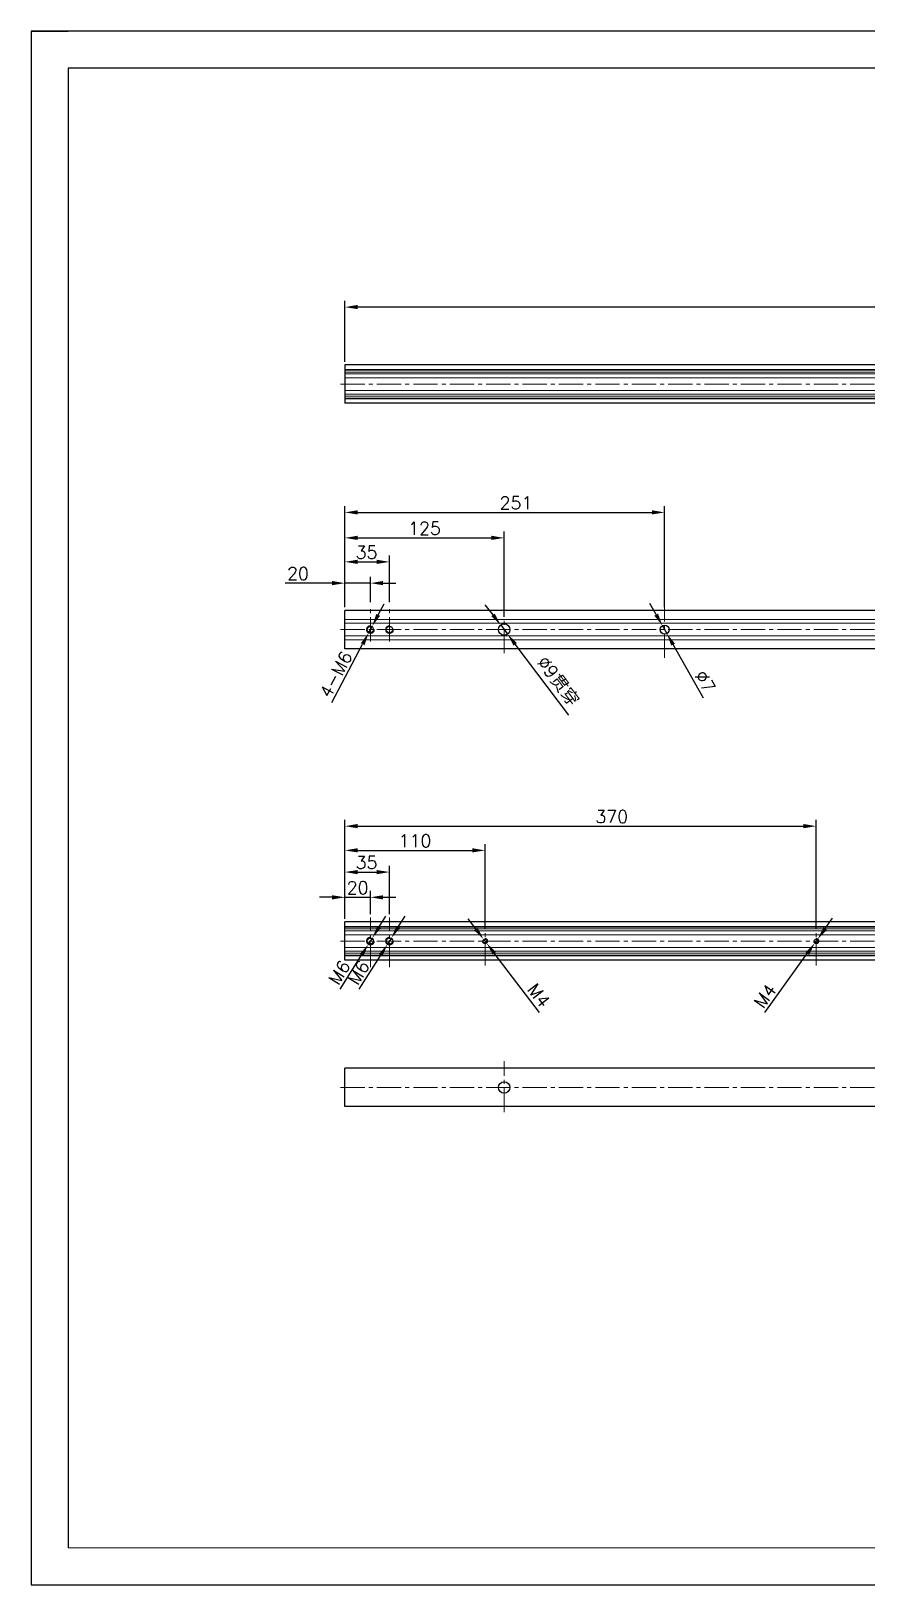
# Model space of a CAD drawing. Header units: millimetres. Extents: x -30327 to 34858, y 4015 to 75103.
# Drawn here: x 26326 to 26982, y 34374 to 35593 of the extents above; entities that cross this region are included whole.
import ezdxf

# ---------------------------------------------------------------- set-up
doc = ezdxf.new("R2010")
doc.units = ezdxf.units.MM
doc.linetypes.add('CENTER2', pattern=[28.575, 19.05, -3.175, 3.175, -3.175])
doc.layers.add('A-TITLEBLOCK', color=7, linetype='Continuous', lineweight=18)
doc.layers.add('cen', color=1, linetype='CENTER2', lineweight=9)
for name, color, linetype in [('print', 30, 'Continuous'), ('red', 1, 'CENTER2'), ('yellow', 2, 'Continuous')]:
    doc.layers.add(name, color=color, linetype=linetype)
doc.styles.add('GB', font='GBENOR.SHX', dxfattribs={"bigfont": 'gbcbig.shx'})
doc.styles.get("Standard").update_dxf_attribs({"font": 'txt', "bigfont": 'gbcbig.shx'})
doc.dimstyles.new('1-4', dxfattribs={"dimscale": 4, "dimtxt": 2.5, "dimasz": 2.5, "dimexe": 1.25, "dimexo": 0.625, "dimtad": 1, "dimdsep": 46, "dimtxsty": 'Standard', "dimcen": 2.5, "dimadec": 0, "dimazin": 0, "dimtfac": 1, "dimtmove": 0, "dimatfit": 3, "dimfxl": 0, "dimarcsym": 0})

# ---------------------------------------------------------------- blocks, each defined once
blk = doc.blocks.new('*D1599')
at = {"layer": 'Defpoints', "color": 0}
for p in [(26694.7, 35126.9), (26700.1, 35119.7)]:
    blk.add_point(p, dxfattribs=at)
at = {"layer": 'yellow', "color": 0, "lineweight": -2}
for p, q in [((26688.7, 35134.8), (26682.6, 35142.8)), ((26694.7, 35126.9), (26700.1, 35119.7)), ((26748.2, 35056.2), (26706.2, 35111.7))]:
    blk.add_line(p, q, dxfattribs=at)
at = {"layer": 'yellow', "color": 0}
for points in [[(26690, 35135.8), (26687.3, 35133.8), (26694.7, 35126.9)], [(26707.5, 35112.7), (26704.8, 35110.7), (26700.1, 35119.7)]]:
    blk.add_solid(points, dxfattribs=at)
at = {"layer": 'yellow', "color": 0, "lineweight": 9, "insert": (26739.6, 35082.5), "char_height": 10, "attachment_point": 5, "rotation": 307.1356}
blk.add_mtext('%%C9{\\fSimSun|b0|i0|c134|p2;贯穿}', dxfattribs=at)
blk = doc.blocks.new('*D1602')
at = {"layer": 'Defpoints', "color": 0}
for p in [(26591, 35120.6), (26593.8, 35125.9)]:
    blk.add_point(p, dxfattribs=at)
at = {"layer": 'yellow', "color": 0, "lineweight": -2}
for p, q in [((26598.5, 35134.8), (26603.2, 35143.6)), ((26593.8, 35125.9), (26591, 35120.6)), ((26562.1, 35066.1), (26586.3, 35111.8))]:
    blk.add_line(p, q, dxfattribs=at)
at = {"layer": 'yellow', "color": 0}
for points in [[(26597, 35135.5), (26600, 35134), (26593.8, 35125.9)], [(26584.9, 35112.6), (26587.8, 35111), (26591, 35120.6)]]:
    blk.add_solid(points, dxfattribs=at)
at = {"layer": 'yellow', "color": 0, "lineweight": 9, "insert": (26565.3, 35088.1), "char_height": 10, "attachment_point": 5, "rotation": 62.0761}
blk.add_mtext('4-M6', dxfattribs=at)
blk = doc.blocks.new('*D1606')
at = {"layer": 'Defpoints', "color": 0}
for p in [(26572.4, 35376.3), (26572.4, 35330.9), (27731.4, 35329.4)]:
    blk.add_point(p, dxfattribs=at)
at = {"layer": 'yellow', "color": 0, "lineweight": -2}
for p, q in [((26572.4, 35333.4), (26572.4, 35381.3)), ((27721.4, 35376.3), (26582.4, 35376.3)), ((27731.4, 35331.9), (27731.4, 35381.3))]:
    blk.add_line(p, q, dxfattribs=at)
at = {"layer": 'yellow', "color": 0}
for points in [[(26582.4, 35378), (26582.4, 35374.7), (26572.4, 35376.3)], [(27721.4, 35378), (27721.4, 35374.7), (27731.4, 35376.3)]]:
    blk.add_solid(points, dxfattribs=at)
at = {"layer": 'yellow', "color": 0, "lineweight": 9, "insert": (27080.9, 35383.8), "char_height": 10, "attachment_point": 5}
blk.add_mtext('1159', dxfattribs=at)
blk = doc.blocks.new('*D1607')
at = {"layer": 'Defpoints', "color": 0}
for p in [(26592.4, 34913.2), (26592.4, 34897.4), (26572.4, 34893.9)]:
    blk.add_point(p, dxfattribs=at)
at = {"layer": 'yellow', "color": 0, "lineweight": -2}
for p, q in [((26562.4, 34913.2), (26552.4, 34913.2)), ((26572.4, 34896.4), (26572.4, 34918.2)), ((26572.4, 34913.2), (26592.4, 34913.2)), ((26592.4, 34899.9), (26592.4, 34918.2)), ((26602.4, 34913.2), (26612.4, 34913.2))]:
    blk.add_line(p, q, dxfattribs=at)
at = {"layer": 'yellow', "color": 0}
for points in [[(26562.4, 34914.8), (26562.4, 34911.5), (26572.4, 34913.2)], [(26602.4, 34914.8), (26602.4, 34911.5), (26592.4, 34913.2)]]:
    blk.add_solid(points, dxfattribs=at)
at = {"layer": 'yellow', "color": 0, "lineweight": 9, "insert": (26582.4, 34920.7), "char_height": 10, "attachment_point": 5}
blk.add_mtext('20', dxfattribs=at)
blk = doc.blocks.new('*D1608')
at = {"layer": 'Defpoints', "color": 0}
for p in [(26592.4, 35159.7), (26592.4, 35142.3), (26572.4, 35138.3)]:
    blk.add_point(p, dxfattribs=at)
at = {"layer": 'yellow', "color": 0, "lineweight": -2}
for p, q in [((26572.4, 35140.8), (26572.4, 35164.7)), ((26592.4, 35144.8), (26592.4, 35164.7)), ((26562.4, 35159.7), (26525.6, 35159.7)), ((26592.4, 35159.7), (26572.4, 35159.7)), ((26602.4, 35159.7), (26612.4, 35159.7))]:
    blk.add_line(p, q, dxfattribs=at)
at = {"layer": 'yellow', "color": 0}
for points in [[(26562.4, 35161.4), (26562.4, 35158.1), (26572.4, 35159.7)], [(26602.4, 35161.4), (26602.4, 35158.1), (26592.4, 35159.7)]]:
    blk.add_solid(points, dxfattribs=at)
at = {"layer": 'yellow', "color": 0, "lineweight": 9, "insert": (26535.6, 35167.2), "char_height": 10, "attachment_point": 5}
blk.add_mtext('20', dxfattribs=at)
blk = doc.blocks.new('*D1609')
at = {"layer": 'Defpoints', "color": 0}
for p in [(26697.4, 35195.2), (26572.4, 35140.3), (26697.4, 35130.7)]:
    blk.add_point(p, dxfattribs=at)
at = {"layer": 'yellow', "color": 0, "lineweight": -2}
for p, q in [((26572.4, 35142.8), (26572.4, 35200.2)), ((26582.4, 35195.2), (26687.4, 35195.2)), ((26697.4, 35133.2), (26697.4, 35200.2))]:
    blk.add_line(p, q, dxfattribs=at)
at = {"layer": 'yellow', "color": 0}
for points in [[(26582.4, 35196.9), (26582.4, 35193.6), (26572.4, 35195.2)], [(26687.4, 35196.9), (26687.4, 35193.6), (26697.4, 35195.2)]]:
    blk.add_solid(points, dxfattribs=at)
at = {"layer": 'yellow', "color": 0, "lineweight": 9, "insert": (26634.9, 35202.7), "char_height": 10, "attachment_point": 5}
blk.add_mtext('125', dxfattribs=at)
blk = doc.blocks.new('*D1612')
at = {"layer": 'Defpoints', "color": 0}
for p in [(26681.2, 34880.4), (26683.6, 34877.3)]:
    blk.add_point(p, dxfattribs=at)
at = {"layer": 'yellow', "color": 0, "lineweight": -2}
for p, q in [((26675.1, 34888.4), (26669.1, 34896.3)), ((26681.2, 34880.4), (26683.6, 34877.3)), ((26725.2, 34822.9), (26689.7, 34869.3))]:
    blk.add_line(p, q, dxfattribs=at)
at = {"layer": 'yellow', "color": 0}
for points in [[(26676.5, 34889.4), (26673.8, 34887.4), (26681.2, 34880.4)], [(26691, 34870.3), (26688.4, 34868.3), (26683.6, 34877.3)]]:
    blk.add_solid(points, dxfattribs=at)
at = {"layer": 'yellow', "color": 0, "lineweight": 9, "insert": (26724.6, 34836.1), "char_height": 10, "attachment_point": 5, "rotation": 307.4073}
blk.add_mtext('M4', dxfattribs=at)
blk = doc.blocks.new('*D1613')
at = {"layer": 'Defpoints', "color": 0}
for p in [(26682.4, 34950), (26572.4, 34893.9), (26682.4, 34886.3)]:
    blk.add_point(p, dxfattribs=at)
at = {"layer": 'yellow', "color": 0, "lineweight": -2}
for p, q in [((26572.4, 34896.4), (26572.4, 34955)), ((26582.4, 34950), (26672.4, 34950)), ((26682.4, 34888.8), (26682.4, 34955))]:
    blk.add_line(p, q, dxfattribs=at)
at = {"layer": 'yellow', "color": 0}
for points in [[(26582.4, 34951.7), (26582.4, 34948.4), (26572.4, 34950)], [(26672.4, 34951.7), (26672.4, 34948.4), (26682.4, 34950)]]:
    blk.add_solid(points, dxfattribs=at)
at = {"layer": 'yellow', "color": 0, "lineweight": 9, "insert": (26627.4, 34957.5), "char_height": 10, "attachment_point": 5}
blk.add_mtext('110', dxfattribs=at)
blk = doc.blocks.new('*D1614')
at = {"layer": 'Defpoints', "color": 0}
for p in [(26941.3, 34877.2), (26943.6, 34880.5)]:
    blk.add_point(p, dxfattribs=at)
at = {"layer": 'yellow', "color": 0, "lineweight": -2}
for p, q in [((26949.4, 34888.6), (26955.3, 34896.7)), ((26943.6, 34880.5), (26941.3, 34877.2)), ((26902.1, 34822.7), (26935.4, 34869.1))]:
    blk.add_line(p, q, dxfattribs=at)
at = {"layer": 'yellow', "color": 0}
for points in [[(26948.1, 34889.6), (26950.8, 34887.6), (26943.6, 34880.5)], [(26934.1, 34870.1), (26936.8, 34868.1), (26941.3, 34877.2)]]:
    blk.add_solid(points, dxfattribs=at)
at = {"layer": 'yellow', "color": 0, "lineweight": 9, "insert": (26902.3, 34835.9), "char_height": 10, "attachment_point": 5, "rotation": 54.3076}
blk.add_mtext('M4', dxfattribs=at)
blk = doc.blocks.new('*D1615')
at = {"layer": 'Defpoints', "color": 0}
for p in [(26942.4, 34969), (26572.4, 34893.9), (26942.4, 34886.3)]:
    blk.add_point(p, dxfattribs=at)
at = {"layer": 'yellow', "color": 0, "lineweight": -2}
for p, q in [((26572.4, 34896.4), (26572.4, 34974)), ((26582.4, 34969), (26932.4, 34969)), ((26942.4, 34888.8), (26942.4, 34974))]:
    blk.add_line(p, q, dxfattribs=at)
at = {"layer": 'yellow', "color": 0}
for points in [[(26582.4, 34970.7), (26582.4, 34967.4), (26572.4, 34969)], [(26932.4, 34970.7), (26932.4, 34967.4), (26942.4, 34969)]]:
    blk.add_solid(points, dxfattribs=at)
at = {"layer": 'yellow', "color": 0, "lineweight": 9, "insert": (26781.9, 34976.5), "char_height": 10, "attachment_point": 5}
blk.add_mtext('370', dxfattribs=at)
blk = doc.blocks.new('*D1616')
at = {"layer": 'Defpoints', "color": 0}
for p in [(26607.4, 35176.4), (26607.4, 35142.3), (26572.4, 35138.3)]:
    blk.add_point(p, dxfattribs=at)
at = {"layer": 'yellow', "color": 0, "lineweight": -2}
for p, q in [((26572.4, 35140.8), (26572.4, 35181.4)), ((26582.4, 35176.4), (26597.4, 35176.4)), ((26607.4, 35144.8), (26607.4, 35181.4))]:
    blk.add_line(p, q, dxfattribs=at)
at = {"layer": 'yellow', "color": 0}
for points in [[(26582.4, 35178.1), (26582.4, 35174.8), (26572.4, 35176.4)], [(26597.4, 35178.1), (26597.4, 35174.8), (26607.4, 35176.4)]]:
    blk.add_solid(points, dxfattribs=at)
at = {"layer": 'yellow', "color": 0, "lineweight": 9, "insert": (26589.4, 35183.9), "char_height": 10, "attachment_point": 5}
blk.add_mtext('35', dxfattribs=at)
blk = doc.blocks.new('*D1618')
at = {"layer": 'Defpoints', "color": 0}
for p in [(26823.4, 35215.2), (26572.4, 35138.3), (26823.4, 35138.3)]:
    blk.add_point(p, dxfattribs=at)
at = {"layer": 'yellow', "color": 0, "lineweight": -2}
for p, q in [((26572.4, 35140.8), (26572.4, 35220.2)), ((26582.4, 35215.2), (26813.4, 35215.2)), ((26823.4, 35140.8), (26823.4, 35220.2))]:
    blk.add_line(p, q, dxfattribs=at)
at = {"layer": 'yellow', "color": 0}
for points in [[(26582.4, 35216.9), (26582.4, 35213.6), (26572.4, 35215.2)], [(26813.4, 35216.9), (26813.4, 35213.6), (26823.4, 35215.2)]]:
    blk.add_solid(points, dxfattribs=at)
at = {"layer": 'yellow', "color": 0, "lineweight": 9, "insert": (26706.7, 35222.7), "char_height": 10, "attachment_point": 5}
blk.add_mtext('251', dxfattribs=at)
blk = doc.blocks.new('*D1620')
at = {"layer": 'Defpoints', "color": 0}
for p in [(26821.7, 35126.3), (26825.1, 35120.2)]:
    blk.add_point(p, dxfattribs=at)
at = {"layer": 'yellow', "color": 0, "lineweight": -2}
for p, q in [((26816.8, 35135), (26811.8, 35143.7)), ((26821.7, 35126.3), (26825.1, 35120.2)), ((26853.9, 35069.4), (26830.1, 35111.5))]:
    blk.add_line(p, q, dxfattribs=at)
at = {"layer": 'yellow', "color": 0}
for points in [[(26818.2, 35135.8), (26815.3, 35134.2), (26821.7, 35126.3)], [(26831.5, 35112.3), (26828.6, 35110.7), (26825.1, 35120.2)]]:
    blk.add_solid(points, dxfattribs=at)
at = {"layer": 'yellow', "color": 0, "lineweight": 9, "insert": (26855.1, 35082.5), "char_height": 10, "attachment_point": 5, "rotation": 299.5252}
blk.add_mtext('%%C7', dxfattribs=at)
blk = doc.blocks.new('*D1622')
at = {"layer": 'Defpoints', "color": 0}
for p in [(26590.8, 34876.3), (26594, 34881.4)]:
    blk.add_point(p, dxfattribs=at)
at = {"layer": 'yellow', "color": 0, "lineweight": -2}
for p, q in [((26599.3, 34889.9), (26604.6, 34898.3)), ((26594, 34881.4), (26590.8, 34876.3)), ((26568.7, 34841), (26585.5, 34867.8))]:
    blk.add_line(p, q, dxfattribs=at)
at = {"layer": 'yellow', "color": 0}
for points in [[(26597.9, 34890.8), (26600.7, 34889), (26594, 34881.4)], [(26584.1, 34868.7), (26586.9, 34867), (26590.8, 34876.3)]]:
    blk.add_solid(points, dxfattribs=at)
at = {"layer": 'yellow', "color": 0, "lineweight": 9, "insert": (26568.1, 34854.2), "char_height": 10, "attachment_point": 5, "rotation": 57.9105}
blk.add_mtext('M6', dxfattribs=at)
blk = doc.blocks.new('*D1623')
at = {"layer": 'Defpoints', "color": 0}
for p in [(26607.4, 34933), (26607.4, 34897.4), (26572.4, 34893.9)]:
    blk.add_point(p, dxfattribs=at)
at = {"layer": 'yellow', "color": 0, "lineweight": -2}
for p, q in [((26572.4, 34896.4), (26572.4, 34938)), ((26582.4, 34933), (26597.4, 34933)), ((26607.4, 34899.9), (26607.4, 34938))]:
    blk.add_line(p, q, dxfattribs=at)
at = {"layer": 'yellow', "color": 0}
for points in [[(26582.4, 34934.6), (26582.4, 34931.3), (26572.4, 34933)], [(26597.4, 34934.6), (26597.4, 34931.3), (26607.4, 34933)]]:
    blk.add_solid(points, dxfattribs=at)
at = {"layer": 'yellow', "color": 0, "lineweight": 9, "insert": (26589.4, 34940.5), "char_height": 10, "attachment_point": 5}
blk.add_mtext('35', dxfattribs=at)
blk = doc.blocks.new('*D1624')
at = {"layer": 'Defpoints', "color": 0}
for p in [(26605.8, 34876.3), (26609, 34881.4)]:
    blk.add_point(p, dxfattribs=at)
at = {"layer": 'yellow', "color": 0, "lineweight": -2}
for p, q in [((26614.3, 34889.9), (26619.6, 34898.3)), ((26609, 34881.4), (26605.8, 34876.3)), ((26583.7, 34841), (26600.5, 34867.8))]:
    blk.add_line(p, q, dxfattribs=at)
at = {"layer": 'yellow', "color": 0}
for points in [[(26612.9, 34890.8), (26615.7, 34889), (26609, 34881.4)], [(26599.1, 34868.7), (26601.9, 34867), (26605.8, 34876.3)]]:
    blk.add_solid(points, dxfattribs=at)
at = {"layer": 'yellow', "color": 0, "lineweight": 9, "insert": (26583.1, 34854.2), "char_height": 10, "attachment_point": 5, "rotation": 57.9105}
blk.add_mtext('M6', dxfattribs=at)
blk = doc.blocks.new('DT-A2-TITLE')
for p, q in [((594, 420), (0, 420)), ((0, 420), (0, 420)), ((0, 420), (0, 0)), ((0, 420), (10, 420)), ((10, 410), (10, 10)), ((584, 410), (10, 410))]:
    blk.add_line(p, q)
at = {"layer": 'A-TITLEBLOCK', "color": 7}
for p, q in [((10, 10), (584, 10)), ((0, 0), (594, 0))]:
    blk.add_line(p, q, dxfattribs=at)
at = {"style": 'GB'}
for tag, p, height in [('#设计', (451.96, 38.52), 3.5), ('#品名', (523.32, 37.95), 3.5), ('#审核', (451.99, 28.1), 3.5), ('#图号', (526.67, 27.2), 3.5), ('#材料说明', (442.15, 13.59), 3), ('#数量', (520.33, 14.51), 3.5), ('#版本', (552.92, 14.47), 3.5)]:
    blk.add_attdef(tag, p, '', height=height, dxfattribs=at)

msp = doc.modelspace()

# ---------------------------------------------------------------- linework, layer by layer
for p, q in [((27731.4217, 35330.8831), (26572.4217, 35330.8831)), ((26572.4217, 35330.8831), (26572.4217, 35300.8831)), ((27731.4217, 35300.8831), (26572.4217, 35300.8831)), ((27731.4217, 35138.2718), (26572.4217, 35138.2718)), ((26572.4217, 35108.2718), (26572.4217, 35138.2718)), ((27731.4217, 35108.2718), (26572.4217, 35108.2718)), ((27731.4217, 34893.8566), (26572.4217, 34893.8566)), ((26572.4217, 34863.8566), (26572.4217, 34893.8566)), ((27731.4217, 34863.8566), (26572.4217, 34863.8566)), ((27731.4217, 34778.9996), (26572.4217, 34778.9996)), ((26572.4217, 34748.9996), (26572.4217, 34778.9996)), ((27731.4217, 34748.9996), (26572.4217, 34748.9996))]:
    msp.add_line(p, q)
at = {"lineweight": 9}
for p, q in [((26572.4217, 35327.3831), (27731.4217, 35327.3831)), ((26572.4217, 35326.8831), (27731.4217, 35326.8831)), ((26572.4217, 35325.3831), (27731.4217, 35325.3831)), ((26572.4217, 35323.8831), (27731.4217, 35323.8831)), ((26572.4217, 35320.8831), (27731.4217, 35320.8831)), ((26572.4217, 35310.8831), (27731.4217, 35310.8831)), ((26572.4217, 35307.8831), (27731.4217, 35307.8831)), ((26572.4217, 35306.3831), (27731.4217, 35306.3831)), ((26572.4217, 35304.8831), (27731.4217, 35304.8831)), ((26572.4217, 35304.2413), (27731.4217, 35304.2413)), ((26572.4217, 35131.2718), (27731.4217, 35131.2718)), ((26572.4217, 35128.2718), (27731.4217, 35128.2718)), ((26572.4217, 35118.2718), (27731.4217, 35118.2718)), ((26572.4217, 35115.2718), (27731.4217, 35115.2718)), ((26572.4217, 34890.3566), (27731.4217, 34890.3566)), ((26572.4217, 34889.8566), (27731.4217, 34889.8566)), ((26572.4217, 34888.3566), (27731.4217, 34888.3566)), ((26572.4217, 34886.8566), (27731.4217, 34886.8566)), ((26572.4217, 34883.8566), (27731.4217, 34883.8566)), ((26572.4217, 34873.8566), (27731.4217, 34873.8566)), ((26572.4217, 34870.8566), (27731.4217, 34870.8566)), ((26572.4217, 34869.3566), (27731.4217, 34869.3566)), ((26572.4217, 34867.8566), (27731.4217, 34867.8566)), ((26572.4217, 34867.2149), (27731.4217, 34867.2149))]:
    msp.add_line(p, q, dxfattribs=at)
for centre, radius in [((26697.4217, 35123.2718), 4.5), ((26592.4217, 35123.2718), 2.5), ((26607.4217, 35123.2718), 2.5), ((26823.4217, 35123.2718), 3.5), ((26592.4217, 34878.8566), 2.5), ((26607.4217, 34878.8566), 2.5), ((26682.4217, 34878.8566), 1.5), ((26942.4217, 34878.8566), 1.5), ((26697.4217, 34763.9996), 4.5)]:
    msp.add_circle(centre, radius)
at = {"layer": 'cen', "lineweight": 9}
for centre, radius, start, end in [((26592.4217, 35123.2718), 3, 90, 0), ((26607.4217, 35123.2718), 3, 90, 0), ((26592.4217, 34878.8566), 3, 90, 0), ((26607.4217, 34878.8566), 3, 90, 0), ((26682.4217, 34878.8566), 2, 180, 90), ((26942.4217, 34878.8566), 2, 180, 90)]:
    msp.add_arc(centre, radius, start, end, dxfattribs=at)
at = {"layer": 'print'}
msp.add_lwpolyline([(26326.0323, 34373.6285), (28050.4381, 34373.6285), (28050.4381, 35592.9053), (26326.0323, 35592.9053)], close=True, dxfattribs=at)
at = {"layer": 'red', "lineweight": 9}
for p, q in [((26569.0091, 35315.8831), (27740.0891, 35315.8831)), ((26592.4217, 35113.9906), (26592.4217, 35142.3304)), ((26607.4217, 35113.9906), (26607.4217, 35142.3304)), ((26823.4217, 35101.0236), (26823.4217, 35140.753)), ((26697.4217, 35104.6419), (26697.4217, 35130.7395)), ((26569.0091, 35123.2718), (27740.0891, 35123.2718)), ((26592.4217, 34858.333), (26592.4217, 34897.4428)), ((26607.4217, 34858.333), (26607.4217, 34897.4428)), ((26682.4217, 34859.7664), (26682.4217, 34886.3243)), ((26942.4217, 34859.7664), (26942.4217, 34886.3243)), ((26569.0091, 34878.8566), (27740.0891, 34878.8566)), ((26697.4217, 34744.5934), (26697.4217, 34784.5474)), ((26569.0091, 34763.9996), (27740.0891, 34763.9996))]:
    msp.add_line(p, q, dxfattribs=at)

# ---------------------------------------------------------------- block references
at = {"xscale": 2.90304, "yscale": 2.90304, "zscale": 2.90304}
msp.add_blockref('DT-A2-TITLE', (26326.0323, 34373.6285), dxfattribs=at)

# ---------------------------------------------------------------- dimensions: what is measured, and where the dimension line sits
at = {"layer": 'yellow', "lineweight": 9}
for base, p1, p2, angle, picture, middle in [((26572.4217, 35376.3408), (27731.4217, 35329.3831), (26572.4217, 35330.8831), 180, '*D1606', (27080.9217, 35376.3408)), ((26942.4217, 34969.0354), (26572.4217, 34893.8566), (26942.4217, 34886.3243), 0, '*D1615', (26781.9217, 34969.0354)), ((26682.4217, 34950.0433), (26572.4217, 34893.8566), (26682.4217, 34886.3243), 0, '*D1613', (26627.4217, 34950.0433)), ((26607.4217, 34932.9785), (26572.4217, 34893.8566), (26607.4217, 34897.4428), 0, '*D1623', (26589.4217, 34932.9785)), ((26592.4217, 34913.17), (26572.4217, 34893.8566), (26592.4217, 34897.4428), 0, '*D1607', (26582.4217, 34913.17))]:
    dim = msp.add_linear_dim(base=base, p1=p1, p2=p2, angle=angle, dimstyle='1-4', dxfattribs=at)
    dim.commit()
    dim.dimension.update_dxf_attribs({"geometry": picture, "text_midpoint": middle, "dimtype": 160})
for base, p1, p2, picture, middle in [((26823.4217, 35215.217), (26572.4217, 35138.2718), (26823.4217, 35138.2718), '*D1618', (26706.7415, 35215.217)), ((26697.4217, 35195.2483), (26572.4217, 35140.2718), (26697.4217, 35130.7395), '*D1609', (26634.9217, 35195.2483)), ((26607.4217, 35176.4445), (26572.4217, 35138.2718), (26607.4217, 35142.3304), '*D1616', (26589.4217, 35176.4445)), ((26592.4217, 35159.7228), (26572.4217, 35138.2718), (26592.4217, 35142.3304), '*D1608', (26535.629, 35159.7228))]:
    dim = msp.add_linear_dim(base=base, p1=p1, p2=p2, dimstyle='1-4', dxfattribs=at)
    dim.commit()
    dim.dimension.update_dxf_attribs({"geometry": picture, "text_midpoint": middle, "dimtype": 160})
for p1, p2, text, picture, middle in [((26593.8266, 35125.9225), (26591.0168, 35120.6211), '4-M6', '*D1602', (26565.2678, 35088.0542)), ((26594.0154, 34881.3983), (26590.828, 34876.315), 'M6', '*D1622', (26568.0938, 34854.1767)), ((26609.0154, 34881.3983), (26605.828, 34876.315), 'M6', '*D1624', (26583.0938, 34854.1767))]:
    dim = msp.add_diameter_dim_2p(p1=p1, p2=p2, text=text, dimstyle='1-4', dxfattribs=at)
    dim.commit()
    dim.dimension.update_dxf_attribs({"geometry": picture, "text_midpoint": middle})
for p1, p2, text, picture, middle in [((26694.705, 35126.8592), (26700.1384, 35119.6843), '%%C9{\\fSimSun|b0|i0|c134|p2;贯穿}', '*D1599', (26732.4061, 35077.0738)), ((26821.6969, 35126.3173), (26825.1465, 35120.2263), '%%C7', '*D1620', (26848.5821, 35078.8466)), ((26681.2067, 34880.4453), (26683.6367, 34877.268), 'M4', '*D1612', (26718.6276, 34831.5137)), ((26943.5886, 34880.481), (26941.2548, 34877.2323), 'M4', '*D1614', (26908.4119, 34831.5137))]:
    dim = msp.add_diameter_dim_2p(p1=p1, p2=p2, text=text, dimstyle='1-4', dxfattribs=at)
    dim.commit()
    dim.dimension.update_dxf_attribs({"geometry": picture, "text_midpoint": middle, "dimtype": 163})

doc.saveas('drawing.dxf')
